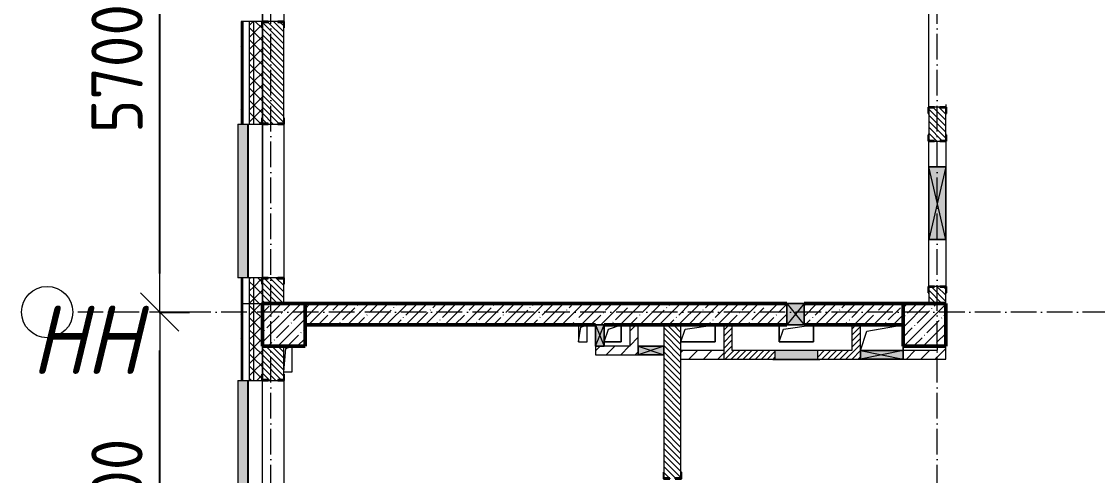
# Model space of a CAD drawing. Header units: millimetres. Extents: x 2294 to 908349, y -83289 to 219220.
# Drawn here: x 2294 to 14888, y 71694 to 77006 of the extents above; entities that cross this region are included whole.
import ezdxf

# ---------------------------------------------------------------- set-up
doc = ezdxf.new("R2010")
doc.units = ezdxf.units.MM
doc.linetypes.add('50_200_ШТРИХ_1Т_ш5_п1_п1_', pattern=[700, 500, -100, 0, -100])
for name, color, linetype, lineweight in [('A-____-____-DIMS', 7, 'Continuous', 9), ('A-DETL-GENF-OTLN', 7, 'Continuous', 9), ('A-FLOR-____-OTLN', 7, 'Continuous', 9), ('A-GENM-____-MCUT', 7, 'Continuous', 25), ('A-GENM-____-OTLN', 7, 'Continuous', 9), ('A-GENM-____-OTLN-1', 7, 'Continuous', 25), ('A-GLAZ-____-OTLN', 7, 'Continuous', 9), ('A-WALL-____-MCUT', 7, 'Continuous', 13), ('A-WALL-____-MCUT-1', 7, 'Continuous', 9), ('A-WALL-____-MCUT-2', 7, 'Continuous', 50), ('A-WALL-____-OTLN', 7, 'Continuous', 9), ('A-WALL-____-PATT-1', 7, 'Continuous', 9), ('A-WALL-FNSH-MCUT-1', 7, 'Continuous', 9), ('I-WALL-____-OTLN', 7, 'Continuous', 9), ('S-COLS-____-MCUT', 7, 'Continuous', 50), ('S-COLS-____-OTLN', 7, 'Continuous', 9), ('S-GRID-____-IDEN', 7, 'Continuous', 9), ('S-GRID-____-OTLN-1', 7, '50_200_ШТРИХ_1Т_ш5_п1_п1_', 9)]:
    doc.layers.add(name, color=color, linetype=linetype, lineweight=lineweight)
doc.layers.add('A-GLAZ-____-OTLN-1', color=7, linetype='Continuous', lineweight=9, true_color=0xc0c0c0)
doc.styles.add('ISOCPEUR_I_9', font='isocpeui.ttf', dxfattribs={"width": 0.9, "height": 250})
doc.styles.add('СПДС', font='isocpeur.ttf', dxfattribs={"width": 0.9})
doc.dimstyles.new('Размера А3', dxfattribs={"dimtxt": 800, "dimasz": 450, "dimexe": 350, "dimexo": 100, "dimgap": 200, "dimtad": 1, "dimdec": 0, "dimrnd": 10, "dimzin": 0, "dimdsep": 46, "dimtxsty": 'СПДС', "dimblk": 'ARROWHEAD_6', "dimcen": 1, "dimclrd": 5, "dimclre": 5, "dimclrt": 5, "dimazin": 0, "dimtfac": 1, "dimtdec": 0, "dimtmove": 2, "dimatfit": 3, "dimfxl": 1, "dimtolj": 1, "dimtzin": 0, "dimarcsym": 0})
pattern_1 = [(135, (7562.787, 6025.276), (-35.35534, -35.35534), [])]
pattern_2 = [(45, (7562.787, 6025.276), (-35.35534, 35.35534), [])]
pattern_3 = [(45, (7562.79, 6025.28), (-84.85281, 84.85281), [])]
pattern_4 = [(45, (7562.79, 6025.28), (-70.71068, 70.71068), []), (135, (7562.79, 6025.28), (-70.71068, -70.71068), [])]
pattern_5 = [(45, (7562.79, 6025.28), (-85.53659, 85.53659), []), (45, (7619.81, 6025.28), (-85.53659, 85.53659), [])]

# ---------------------------------------------------------------- blocks, each defined once
blk = doc.blocks.new('BSC_Колонна _Прямоугольная - 500х500-V22-АР1_План отверстий 2 этажа в осях 1-64_Ю-ЯЯ')
at = {"layer": 'S-COLS-____-OTLN'}
h = blk.add_hatch(dxfattribs=at)
h.set_pattern_fill('FP_31', color=256, style=0, pattern_type=2)
h.set_pattern_definition([(45, (2200, -67431.04), (-114.04925, 114.04925), []), (45, (2314.05, -67431.04), (-114.04925, 114.04925), [201.613, -40.323, 3.353, -36.97])])
h.paths.add_polyline_path([(-250, -250), (250, -250), (250, 250), (-250, 250)], flags=0)
at = {"layer": 'S-COLS-____-MCUT'}
for p, q in [((250, 250), (-250, 250)), ((-250, 250), (-250, -250)), ((250, -250), (250, 250)), ((-250, -250), (250, -250))]:
    blk.add_line(p, q, dxfattribs=at)
blk = doc.blocks.new('BSC_Колонна _Прямоугольная - 500х500-V23-АР1_План отверстий 2 этажа в осях 1-64_Ю-ЯЯ')
at = {"layer": 'S-COLS-____-OTLN'}
h = blk.add_hatch(dxfattribs=at)
h.set_pattern_fill('FP_32', color=256, style=0, pattern_type=2)
h.set_pattern_definition([(45, (-5300, -67431.04), (-114.04925, 114.04925), []), (45, (-5185.95, -67431.04), (-114.04925, 114.04925), [201.613, -40.323, 3.353, -36.97])])
h.paths.add_polyline_path([(-250, -250), (250, -250), (250, 250), (-250, 250)], flags=0)
at = {"layer": 'S-COLS-____-MCUT'}
for p, q in [((250, 250), (-250, 250)), ((-250, 250), (-250, -250)), ((250, -250), (250, 250)), ((-250, -250), (250, -250))]:
    blk.add_line(p, q, dxfattribs=at)
blk = doc.blocks.new('Фахверк_СКБ_Уголок - 250_2700-27497298-АР1_План отверстий 2 этажа в осях 1-64_Ю-ЯЯ')
at = {"layer": 'A-GENM-____-MCUT'}
for p, q in [((200, 181), (125, 181)), ((125, 181), (125, 106)), ((131, 106), (131, 175)), ((131, 175), (200, 175)), ((200, 175), (200, 181)), ((125, 106), (131, 106)), ((131, -6), (125, -6)), ((125, -6), (125, -81)), ((125, -81), (200, -81)), ((131, -75), (131, -6)), ((200, -75), (131, -75)), ((200, -81), (200, -75))]:
    blk.add_line(p, q, dxfattribs=at)
blk = doc.blocks.new('154_Стойка_СКБ_Уголок - СМ-2180_200-28268025-АР1_План отверстий 2 этажа в осях 1-64_Ю-ЯЯ')
at = {"layer": 'A-GENM-____-MCUT'}
for p, q in [((125, 156), (125, 81)), ((200, 156), (125, 156)), ((131, 81), (131, 150)), ((131, 150), (200, 150)), ((200, 150), (200, 156)), ((125, 81), (131, 81)), ((131, 19), (125, 19)), ((125, 19), (125, -56)), ((131, -50), (131, 19)), ((125, -56), (200, -56)), ((200, -50), (131, -50)), ((200, -56), (200, -50))]:
    blk.add_line(p, q, dxfattribs=at)
blk = doc.blocks.new('Фахверк_СКБ_Уголок - 200_3960_зеркало-28268689-АР1_План отверстий 2 этажа в осях 1-64_Ю-ЯЯ')
at = {"layer": 'A-GENM-____-MCUT'}
for p, q in [((200, 156), (125, 156)), ((125, 156), (125, 81)), ((131, 81), (131, 150)), ((131, 150), (200, 150)), ((200, 150), (200, 156)), ((125, 81), (131, 81)), ((131, 19), (125, 19)), ((125, 19), (125, -56)), ((131, -50), (131, 19)), ((125, -56), (200, -56)), ((200, -50), (131, -50)), ((200, -56), (200, -50))]:
    blk.add_line(p, q, dxfattribs=at)
blk = doc.blocks.new('Фахверк_СКБ_Уголок - 200_3960-28268576-АР1_План отверстий 2 этажа в осях 1-64_Ю-ЯЯ')
at = {"layer": 'A-GENM-____-MCUT'}
for p, q in [((200, 156), (125, 156)), ((125, 156), (125, 81)), ((131, 81), (131, 150)), ((131, 150), (200, 150)), ((200, 150), (200, 156)), ((125, 81), (131, 81)), ((131, 19), (125, 19)), ((125, 19), (125, -56)), ((131, -50), (131, 19)), ((125, -56), (200, -56)), ((200, -50), (131, -50)), ((200, -56), (200, -50))]:
    blk.add_line(p, q, dxfattribs=at)
blk = doc.blocks.new('AR_Отверстие прямоугольное _в плите_ - AR_Отверстие прямоугольное _в плите_-30510814-АР1_План отверстий 2 этажа в осях 1-64_Ю-ЯЯ')
at = {"layer": 'A-GENM-____-OTLN'}
for p, q in [((-25, 125), (50, 150)), ((50, -150), (50, 150)), ((-50, -150), (-25, 125)), ((-50, -150), (50, -150))]:
    blk.add_line(p, q, dxfattribs=at)
blk = doc.blocks.new('AR_Отверстие прямоугольное _в плите_ - AR_Отверстие прямоугольное _в плите_-V166-АР1_План отверстий 2 этажа в осях 1-64_Ю-ЯЯ')
at = {"layer": 'A-GENM-____-OTLN'}
for p, q in [((-50, 100), (-50, -100)), ((-50, -100), (-25, 75)), ((-25, 75), (50, 100)), ((50, -100), (50, 100)), ((-50, -100), (50, -100))]:
    blk.add_line(p, q, dxfattribs=at)
blk = doc.blocks.new('AR_Отверстие прямоугольное _в плите_ - AR_Отверстие прямоугольное _в плите_-V187-АР1_План отверстий 2 этажа в осях 1-64_Ю-ЯЯ')
at = {"layer": 'A-GENM-____-OTLN'}
for p, q in [((250, 150), (-250, 150)), ((-175, 75), (250, 150)), ((-250, -150), (-175, 75)), ((250, -150), (250, -100))]:
    blk.add_line(p, q, dxfattribs=at)
blk = doc.blocks.new('AR_Отверстие прямоугольное _в плите_ - AR_Отверстие прямоугольное _в плите_-V192-АР1_План отверстий 2 этажа в осях 1-64_Ю-ЯЯ')
at = {"layer": 'A-GENM-____-OTLN'}
for p, q in [((-100, -100), (-50, 50)), ((-50, 50), (100, 100)), ((100, -100), (100, 100)), ((-100, -100), (100, -100))]:
    blk.add_line(p, q, dxfattribs=at)
blk = doc.blocks.new('AR_Отверстие прямоугольное _в плите_ - AR_Отверстие прямоугольное _в плите_-30459223-АР1_План отверстий 2 этажа в осях 1-64_Ю-ЯЯ')
at = {"layer": 'A-GENM-____-OTLN'}
for p, q in [((-200, -100), (-150, 50)), ((-150, 50), (200, 100)), ((200, -100), (200, 100)), ((-200, -100), (200, -100))]:
    blk.add_line(p, q, dxfattribs=at)
blk = doc.blocks.new('Отлив_СКБ - Отлив витража_120_НВФ-31885689-АР1_План отверстий 2 этажа в осях 1-64_Ю-ЯЯ')
at = {"layer": 'A-GLAZ-____-OTLN-1'}
for points in [[(1800, 2), (1800, 120), (0, 120), (0, 2), (737, 2)], [(1800, 0), (1800, 2), (0, 2), (0, 0), (737, 0)]]:
    blk.add_hatch(color=256, dxfattribs=at).paths.add_polyline_path(points, flags=0)
at = {"layer": 'A-GLAZ-____-OTLN'}
for p, q in [((0, 83), (0, 120)), ((1800, 120), (0, 120)), ((0, 2), (1800, 2)), ((1800, 120), (1800, 83)), ((1800, 0), (0, 0))]:
    blk.add_line(p, q, dxfattribs=at)
blk = doc.blocks.new('AR_Отверстие прямоугольное _в плите_ - AR_Отверстие прямоугольное _в плите_-V202-АР1_План отверстий 2 этажа в осях 1-64_Ю-ЯЯ')
at = {"layer": 'A-GENM-____-OTLN'}
for p, q in [((-200, 100), (-200, -100)), ((-200, -100), (-150, 50)), ((-150, 50), (200, 100)), ((200, -100), (200, 100)), ((-200, -100), (200, -100))]:
    blk.add_line(p, q, dxfattribs=at)
blk = doc.blocks.new('AR_Отверстие прямоугольное _в стене_ - AR_Отверстие прямоугольное _в стене__ВК-32405659-АР1_План отверстий 2 этажа в осях 1-64_Ю-ЯЯ')
at = {"layer": 'A-GLAZ-____-OTLN-1'}
blk.add_hatch(color=256, dxfattribs=at).paths.add_polyline_path([(100, -125), (100, 125), (-100, 125), (-100, -125)], flags=0)
at = {"layer": 'A-DETL-GENF-OTLN'}
for p, q in [((-100, -125), (-100, 125)), ((-100, 125), (100, 125)), ((100, 125), (-100, -125)), ((-100, 125), (100, -125)), ((100, 125), (-100, 125)), ((-100, 125), (-100, -125)), ((100, 125), (100, -125)), ((100, -125), (100, 125)), ((100, -125), (-100, -125)), ((-100, -125), (100, -125))]:
    blk.add_line(p, q, dxfattribs=at)
blk = doc.blocks.new('AR_Отверстие Ниша - Лючок-32406216-АР1_План отверстий 2 этажа в осях 1-64_Ю-ЯЯ')
at = {"layer": 'A-GLAZ-____-OTLN'}
blk.add_hatch(color=256, dxfattribs=at).paths.add_polyline_path([(250, -50), (250, 50), (-250, 50), (-250, -50)], flags=0)
for p, q in [((250, 50), (-250, 50)), ((-250, 50), (-250, -50)), ((250, -50), (250, 50)), ((-250, -50), (250, -50))]:
    blk.add_line(p, q, dxfattribs=at)
blk = doc.blocks.new('Л_Общий_Лючок - Лючок-29683801-АР1_План отверстий 2 этажа в осях 1-64_Ю-ЯЯ')
at = {"layer": 'A-GLAZ-____-OTLN-1'}
blk.add_hatch(color=256, dxfattribs=at).paths.add_polyline_path([(-24, 0), (524, 0), (524, 6), (-24, 6)], flags=0)
at = {"layer": 'A-GLAZ-____-OTLN'}
for p, q in [((524, 6), (-24, 6)), ((-24, 6), (-24, 0)), ((524, 6), (524, 0))]:
    blk.add_line(p, q, dxfattribs=at)
blk = doc.blocks.new('AR_Отверстие прямоугольное _в стене__БезПР - AR_Отверстие прямоугольное _в стене__БезПР-36788609-АР1_План отверстий 2 этажа в осях 1-64_Ю-ЯЯ')
at = {"layer": 'A-GLAZ-____-OTLN'}
blk.add_hatch(color=256, dxfattribs=at).paths.add_polyline_path([(-125, -50), (125, -50), (125, 50), (-125, 50)], flags=0)
at = {"layer": 'A-DETL-GENF-OTLN'}
for p, q in [((-125, -50), (-125, 50)), ((-125, 50), (125, 50)), ((125, 50), (-125, -50)), ((-125, 50), (125, -50)), ((125, 50), (-125, 50)), ((-125, 50), (-125, -50)), ((125, 50), (125, -50)), ((125, -50), (125, 50)), ((125, -50), (-125, -50)), ((-125, -50), (125, -50))]:
    blk.add_line(p, q, dxfattribs=at)
blk = doc.blocks.new('AR_Отверстие прямоугольное _в стене__БезПР - AR_Отверстие прямоугольное _в стене__БезПР-36428157-АР1_План отверстий 2 этажа в осях 1-64_Ю-ЯЯ')
at = {"layer": 'A-GLAZ-____-OTLN'}
blk.add_hatch(color=256, dxfattribs=at).paths.add_polyline_path([(150, -50), (150, 50), (-150, 50), (-150, -50)], flags=0)
at = {"layer": 'A-DETL-GENF-OTLN'}
for p, q in [((-150, -50), (-150, 50)), ((-150, 50), (150, 50)), ((150, 50), (-150, -50)), ((-150, 50), (150, -50)), ((150, 50), (-150, 50)), ((-150, 50), (-150, -50)), ((150, 50), (150, -50)), ((150, -50), (150, 50)), ((150, -50), (-150, -50)), ((-150, -50), (150, -50))]:
    blk.add_line(p, q, dxfattribs=at)
at = {"layer": 'A-GLAZ-____-OTLN'}
blk.add_line((150, 50), (-150, 50), dxfattribs=at)
blk = doc.blocks.new('AR_Отверстие прямоугольное _в стене_ - AR_Отверстие прямоугольное _в стене__ОВ-36798040-АР1_План отверстий 2 этажа в осях 1-64_Ю-ЯЯ')
at = {"layer": 'A-GLAZ-____-OTLN'}
blk.add_hatch(color=256, dxfattribs=at).paths.add_polyline_path([(425, -100), (425, 100), (-425, 100), (-425, -100)], flags=0)
at = {"layer": 'A-DETL-GENF-OTLN'}
for p, q in [((-425, -100), (-425, 100)), ((-425, 100), (425, 100)), ((425, 100), (-425, -100)), ((-425, 100), (425, -100)), ((425, 100), (-425, 100)), ((-425, 100), (-425, -100)), ((425, 100), (425, -100)), ((425, -100), (425, 100)), ((425, -100), (-425, -100)), ((-425, -100), (425, -100))]:
    blk.add_line(p, q, dxfattribs=at)
blk = doc.blocks.new('AR_Отверстие прямоугольное _в стене__БезПР - AR_Отверстие прямоугольное _в стене__БезПР-36788837-АР1_План отверстий 2 этажа в осях 1-64_Ю-ЯЯ')
at = {"layer": 'A-GLAZ-____-OTLN'}
blk.add_hatch(color=256, dxfattribs=at).paths.add_polyline_path([(250, -50), (250, 50), (-250, 50), (-250, -50)], flags=0)
at = {"layer": 'A-DETL-GENF-OTLN'}
for p, q in [((-250, -50), (-250, 50)), ((-250, 50), (250, 50)), ((250, 50), (-250, -50)), ((-250, 50), (250, -50)), ((250, 50), (-250, 50)), ((-250, 50), (-250, -50)), ((250, 50), (250, -50)), ((250, -50), (250, 50)), ((250, -50), (-250, -50)), ((-250, -50), (250, -50))]:
    blk.add_line(p, q, dxfattribs=at)
at = {"layer": 'A-GLAZ-____-OTLN'}
blk.add_line((250, 50), (-250, 50), dxfattribs=at)
blk = doc.blocks.new('2floor')
at = {"layer": 'A-WALL-____-PATT-1'}
h = blk.add_hatch(dxfattribs=at)
h.set_pattern_fill('FP_1', color=256, style=0, pattern_type=2)
h.set_pattern_definition(pattern_4)
h.paths.add_polyline_path([(5013, 73706), (5013, 74006), (4963, 74006), (4963, 73706)], flags=0)
h.paths.add_polyline_path([(5013, 75806), (5013, 77006), (4963, 77006), (4963, 75806)], flags=0)
h.paths.add_polyline_path([(5013, 78806), (5013, 79056), (4963, 79056), (4963, 78806)], flags=0)
h = blk.add_hatch(dxfattribs=at)
h.set_pattern_fill('FP_1', color=256, style=0, pattern_type=2)
h.set_pattern_definition(pattern_4)
h.paths.add_polyline_path([(5013, 73706), (5113, 73706), (5113, 73931), (5107, 73931), (5107, 74006), (5013, 74006), (5013, 73744)], flags=0)
h.paths.add_polyline_path([(5107, 75806), (5107, 75881), (5113, 75881), (5113, 76931), (5107, 76931), (5107, 77006), (5013, 77006), (5013, 75806)], flags=0)
h.paths.add_polyline_path([(5107, 78806), (5107, 78881), (5113, 78881), (5113, 79056), (5013, 79056), (5013, 78806)], flags=0)
h = blk.add_hatch(dxfattribs=at)
h.set_pattern_fill('FP_6', color=256, style=0, pattern_type=2)
h.set_pattern_definition(pattern_1)
h.paths.add_polyline_path([(5363, 73706), (5363, 74000), (5294, 74000), (5294, 74006), (5182, 74006), (5182, 74000), (5113, 74000), (5113, 73706)], flags=0)
h.paths.add_polyline_path([(5294, 75806), (5294, 75812), (5363, 75812), (5363, 77000), (5294, 77000), (5294, 77006), (5182, 77006), (5182, 77000), (5113, 77000), (5113, 75812), (5182, 75812), (5182, 75806)], flags=0)
h.paths.add_polyline_path([(5182, 78806), (5294, 78806), (5294, 78812), (5363, 78812), (5363, 79056), (5113, 79056), (5113, 78812), (5182, 78812)], flags=0)
h = blk.add_hatch(dxfattribs=at)
h.set_pattern_fill('FP_6', color=256, style=0, pattern_type=2)
h.set_pattern_definition(pattern_1)
h.paths.add_polyline_path([(13113, 73706), (13113, 73900), (13044, 73900), (13044, 73906), (12982, 73906), (12982, 73900), (12913, 73900), (12913, 73706), (13107, 73706)], flags=0)
h.paths.add_polyline_path([(12982, 75606), (13044, 75606), (13044, 75612), (13113, 75612), (13113, 76000), (13044, 76000), (13044, 76006), (12982, 76006), (12982, 76000), (12913, 76000), (12913, 75612), (12982, 75612)], flags=0)
h.paths.add_polyline_path([(13044, 77806), (13044, 77812), (13113, 77812), (13113, 79056), (12913, 79056), (12913, 77812), (12982, 77812), (12982, 77806)], flags=0)
h = blk.add_hatch(dxfattribs=at)
h.set_pattern_fill('FP_3', color=256, style=0, pattern_type=2)
h.set_pattern_definition(pattern_5)
h.paths.add_polyline_path([(4863, 73876), (4883, 73876), (4883, 74006), (4863, 74006)], flags=0)
h.paths.add_polyline_path([(4883, 75806), (4883, 77006), (4863, 77006), (4863, 75806)], flags=0)
h.paths.add_polyline_path([(4883, 78806), (4883, 78886), (4863, 78886), (4863, 78806)], flags=0)
h = blk.add_hatch(dxfattribs=at)
h.set_pattern_fill('FP_3', color=256, style=0, pattern_type=2)
h.set_pattern_definition(pattern_5)
h.paths.add_polyline_path([(4863, 60956), (4883, 60956), (4883, 62206), (4863, 62206), (4863, 61635)], flags=0)
h.paths.add_polyline_path([(4883, 64006), (4883, 65206), (4863, 65206), (4863, 64006)], flags=0)
h.paths.add_polyline_path([(4883, 67006), (4883, 68056), (4863, 68056), (4863, 67006)], flags=0)
h.paths.add_polyline_path([(4883, 69856), (4883, 71006), (4863, 71006), (4863, 69856)], flags=0)
h.paths.add_polyline_path([(4883, 72806), (4883, 73876), (4863, 73876), (4863, 72806)], flags=0)
h = blk.add_hatch(dxfattribs=at)
h.set_pattern_fill('FP_1', color=256, style=0, pattern_type=2)
h.set_pattern_definition(pattern_4)
h.paths.add_polyline_path([(4963, 61056), (5013, 61056), (5013, 62206), (4963, 62206), (4963, 61635)], flags=0)
h.paths.add_polyline_path([(4963, 64006), (5013, 64006), (5013, 65206), (4963, 65206), (4963, 64864)], flags=0)
h.paths.add_polyline_path([(4963, 67006), (5013, 67006), (5013, 68056), (4963, 68056)], flags=0)
h.paths.add_polyline_path([(5013, 69856), (5013, 71006), (4963, 71006), (4963, 69856)], flags=0)
h.paths.add_polyline_path([(4963, 72806), (5013, 72806), (5013, 73706), (4963, 73706), (4963, 72936)], flags=0)
h = blk.add_hatch(dxfattribs=at)
h.set_pattern_fill('FP_1', color=256, style=0, pattern_type=2)
h.set_pattern_definition(pattern_4)
h.paths.add_polyline_path([(5013, 61106), (5113, 61106), (5113, 62131), (5107, 62131), (5107, 62206), (5013, 62206), (5013, 61635)], flags=0)
h.paths.add_polyline_path([(5113, 64706), (5113, 65206), (5013, 65206), (5013, 64706)], flags=0)
h.paths.add_polyline_path([(5107, 64006), (5107, 64081), (5113, 64081), (5113, 64706), (5013, 64706), (5013, 64006)], flags=0)
h.paths.add_polyline_path([(5107, 67006), (5107, 67081), (5113, 67081), (5113, 68056), (5013, 68056), (5013, 67006)], flags=0)
h.paths.add_polyline_path([(5107, 69856), (5107, 69931), (5113, 69931), (5113, 70931), (5107, 70931), (5107, 71006), (5013, 71006), (5013, 69856)], flags=0)
h.paths.add_polyline_path([(5013, 72806), (5107, 72806), (5107, 72881), (5113, 72881), (5113, 73706), (5013, 73706), (5013, 72936)], flags=0)
h = blk.add_hatch(dxfattribs=at)
h.set_pattern_fill('FP_13', color=256, style=0, pattern_type=2)
h.set_pattern_definition([(45, (7562.79, 6025.28), (-114.04925, 114.04925), []), (45, (7676.84, 6025.28), (-114.04925, 114.04925), [201.612, -40.322, 3.353, -36.97])])
h.paths.add_polyline_path([(12613, 73456), (12613, 73706), (11453, 73706), (11453, 73456)], flags=0)
h.paths.add_polyline_path([(11253, 73456), (11253, 73706), (5613, 73706), (5613, 73456), (11083, 73456)], flags=0)
h = blk.add_hatch(dxfattribs=at)
h.set_pattern_fill('FP_4', color=256, style=0, pattern_type=2)
h.set_pattern_definition(pattern_3)
h.paths.add_polyline_path([(9513, 73206), (9513, 73456), (9413, 73456), (9413, 73206)], flags=0)
h = blk.add_hatch(dxfattribs=at)
h.set_pattern_fill('FP_6', color=256, style=0, pattern_type=2)
h.set_pattern_definition(pattern_1)
h.paths.add_polyline_path([(10013, 68056), (10013, 70500), (9944, 70500), (9944, 70506), (9882, 70506), (9882, 70500), (9813, 70500), (9813, 68056)], flags=0)
h.paths.add_polyline_path([(9944, 71656), (9944, 71662), (10013, 71662), (10013, 73456), (9813, 73456), (9813, 71662), (9882, 71662), (9882, 71656)], flags=0)
h = blk.add_hatch(dxfattribs=at)
h.set_pattern_fill('FP_5', color=256, style=0, pattern_type=2)
h.set_pattern_definition(pattern_2)
h.paths.add_polyline_path([(10613, 73156), (10613, 73456), (10513, 73456), (10513, 73156)], flags=0)
h = blk.add_hatch(dxfattribs=at)
h.set_pattern_fill('FP_5', color=256, style=0, pattern_type=2)
h.set_pattern_definition(pattern_2)
h.paths.add_polyline_path([(12113, 73156), (12113, 73456), (12013, 73456), (12013, 73156)], flags=0)
h = blk.add_hatch(dxfattribs=at)
h.set_pattern_fill('FP_6', color=256, style=0, pattern_type=2)
h.set_pattern_definition(pattern_1)
h.paths.add_polyline_path([(5182, 69856), (5294, 69856), (5294, 69862), (5363, 69862), (5363, 71000), (5294, 71000), (5294, 71006), (5182, 71006), (5182, 71000), (5113, 71000), (5113, 69862), (5182, 69862)], flags=0)
h.paths.add_polyline_path([(5294, 72806), (5294, 72812), (5363, 72812), (5363, 73206), (5113, 73206), (5113, 72812), (5182, 72812), (5182, 72806)], flags=0)
h = blk.add_hatch(dxfattribs=at)
h.set_pattern_fill('FP_4', color=256, style=0, pattern_type=2)
h.set_pattern_definition(pattern_3)
h.paths.add_polyline_path([(9113, 73106), (9113, 73206), (9013, 73206), (9013, 73106)], flags=0)
h = blk.add_hatch(dxfattribs=at)
h.set_pattern_fill('FP_4', color=256, style=0, pattern_type=2)
h.set_pattern_definition(pattern_3)
h.paths.add_polyline_path([(9513, 73106), (9513, 73206), (9113, 73206), (9113, 73106), (9315, 73106)], flags=0)
h = blk.add_hatch(dxfattribs=at)
h.set_pattern_fill('FP_4', color=256, style=0, pattern_type=2)
h.set_pattern_definition(pattern_3)
h.paths.add_polyline_path([(13113, 73056), (13113, 73206), (13013, 73206), (13013, 73056)], flags=0)
h = blk.add_hatch(dxfattribs=at)
h.set_pattern_fill('FP_4', color=256, style=0, pattern_type=2)
h.set_pattern_definition(pattern_3)
h.paths.add_polyline_path([(10513, 73056), (10513, 73156), (10013, 73156), (10013, 73056)], flags=0)
h = blk.add_hatch(dxfattribs=at)
h.set_pattern_fill('FP_5', color=256, style=0, pattern_type=2)
h.set_pattern_definition(pattern_2)
h.paths.add_polyline_path([(11083, 73056), (11113, 73056), (11113, 73156), (10513, 73156), (10513, 73056)], flags=0)
h.paths.add_polyline_path([(11613, 73056), (12113, 73056), (12113, 73156), (11613, 73156), (11613, 73090)], flags=0)
h = blk.add_hatch(dxfattribs=at)
h.set_pattern_fill('FP_4', color=256, style=0, pattern_type=2)
h.set_pattern_definition(pattern_3)
h.paths.add_polyline_path([(12613, 73056), (13013, 73056), (13013, 73156), (12613, 73156)], flags=0)
at = {"layer": 'A-FLOR-____-OTLN'}
for p, q in [((9313, 73456), (9313, 73256)), ((10413, 73456), (10413, 73256)), ((11163, 73256), (11163, 73456)), ((11563, 73456), (11563, 73256)), ((12113, 73456), (12613, 73456)), ((9313, 73256), (9113, 73256)), ((10413, 73256), (10013, 73256)), ((11563, 73256), (11163, 73256)), ((12613, 73206), (12613, 73156))]:
    blk.add_line(p, q, dxfattribs=at)
at = {"layer": 'A-WALL-____-MCUT'}
for p, q in [((5107, 77006), (4883, 77006)), ((4883, 77006), (4883, 75806)), ((4883, 75806), (4883, 77006)), ((5294, 77006), (5182, 77006)), ((5363, 75881), (5363, 76931)), ((13044, 76006), (12982, 76006)), ((12913, 75931), (12913, 75681)), ((13113, 75681), (13113, 75931)), ((4883, 75806), (5107, 75806)), ((5182, 75806), (5294, 75806)), ((12982, 75606), (13044, 75606)), ((5107, 74006), (4883, 74006)), ((4883, 73876), (4883, 74006)), ((4883, 72806), (4883, 74006)), ((5294, 74006), (5182, 74006)), ((5363, 73706), (5363, 73931)), ((12913, 73831), (12913, 73706)), ((13044, 73906), (12982, 73906)), ((13113, 73706), (13113, 73831)), ((4883, 73706), (5113, 73706)), ((9813, 73456), (9813, 73206)), ((10013, 71731), (10013, 73456)), ((5363, 72881), (5363, 73206)), ((9813, 73106), (9813, 71731)), ((4883, 72806), (5107, 72806)), ((5182, 72806), (5294, 72806))]:
    blk.add_line(p, q, dxfattribs=at)
at = {"layer": 'A-WALL-____-MCUT-1'}
for p, q in [((4963, 75806), (4963, 77006)), ((5013, 75806), (5013, 77006)), ((5113, 76931), (5113, 75881)), ((5113, 75881), (5113, 76931)), ((4963, 72806), (4963, 74006)), ((5013, 72806), (5013, 74006)), ((5113, 73931), (5113, 73706)), ((5113, 73706), (5113, 73931)), ((5113, 73206), (5113, 72881)), ((5113, 72881), (5113, 73206))]:
    blk.add_line(p, q, dxfattribs=at)
at = {"layer": 'A-WALL-____-MCUT-2'}
for p, q in [((11253, 73706), (5613, 73706)), ((12613, 73706), (11453, 73706)), ((5613, 73456), (9013, 73456)), ((9113, 73456), (11253, 73456)), ((11453, 73456), (12613, 73456))]:
    blk.add_line(p, q, dxfattribs=at)
at = {"layer": 'A-WALL-____-OTLN'}
for p, q in [((5113, 77006), (5113, 78806)), ((5113, 78806), (5113, 77006)), ((5363, 78806), (5363, 77006)), ((5113, 74006), (5113, 75806)), ((5113, 75806), (5113, 74006)), ((5363, 75806), (5363, 74006)), ((5113, 71006), (5113, 72806)), ((5363, 72806), (5363, 71006))]:
    blk.add_line(p, q, dxfattribs=at)
at = {"layer": 'A-WALL-FNSH-MCUT-1'}
for p, q in [((4863, 77006), (4863, 75806)), ((4883, 77006), (4863, 77006)), ((4863, 75806), (4883, 75806)), ((4863, 74006), (4863, 73876)), ((4883, 74006), (4863, 74006)), ((4863, 73876), (4863, 72806)), ((9413, 73456), (9413, 73206)), ((9513, 73206), (9513, 73456)), ((10513, 73456), (10513, 73056)), ((10613, 73156), (10613, 73456)), ((12013, 73456), (12013, 73156)), ((12113, 73156), (12113, 73456)), ((9013, 73206), (9013, 73106)), ((9413, 73206), (9113, 73206)), ((13013, 73206), (13013, 73156)), ((13113, 73056), (13113, 73206)), ((9013, 73106), (9513, 73106)), ((10513, 73156), (10013, 73156)), ((10013, 73056), (11113, 73056)), ((11113, 73156), (10613, 73156)), ((12013, 73156), (11613, 73156)), ((11613, 73056), (12113, 73056)), ((13013, 73156), (12613, 73156)), ((12613, 73056), (13113, 73056)), ((4863, 72806), (4883, 72806))]:
    blk.add_line(p, q, dxfattribs=at)
at = {"layer": 'I-WALL-____-OTLN'}
for p, q in [((12913, 76006), (12913, 77806)), ((13113, 76036), (13113, 76006)), ((12913, 75306), (12913, 75606)), ((13113, 75606), (13113, 75306)), ((12913, 73906), (12913, 74456)), ((13113, 74456), (13113, 73906))]:
    blk.add_line(p, q, dxfattribs=at)
at = {"layer": 'A-GENM-____-OTLN'}
for name, p in [('AR_Отверстие прямоугольное _в плите_ - AR_Отверстие прямоугольное _в плите_-V166-АР1_План отверстий 2 этажа в осях 1-64_Ю-ЯЯ', (8864, 73356)), ('AR_Отверстие прямоугольное _в плите_ - AR_Отверстие прямоугольное _в плите_-V192-АР1_План отверстий 2 этажа в осях 1-64_Ю-ЯЯ', (9213, 73356)), ('AR_Отверстие прямоугольное _в плите_ - AR_Отверстие прямоугольное _в плите_-30459223-АР1_План отверстий 2 этажа в осях 1-64_Ю-ЯЯ', (10213, 73356)), ('AR_Отверстие прямоугольное _в плите_ - AR_Отверстие прямоугольное _в плите_-V202-АР1_План отверстий 2 этажа в осях 1-64_Ю-ЯЯ', (11363, 73356)), ('AR_Отверстие прямоугольное _в плите_ - AR_Отверстие прямоугольное _в плите_-V187-АР1_План отверстий 2 этажа в осях 1-64_Ю-ЯЯ', (12363, 73306)), ('AR_Отверстие прямоугольное _в плите_ - AR_Отверстие прямоугольное _в плите_-30510814-АР1_План отверстий 2 этажа в осях 1-64_Ю-ЯЯ', (5413, 73056))]:
    blk.add_blockref(name, p, dxfattribs=at)
at = {"layer": 'A-GENM-____-OTLN-1'}
for name, p, rotation in [('Фахверк_СКБ_Уголок - 250_2700-27497298-АР1_План отверстий 2 этажа в осях 1-64_Ю-ЯЯ', (5188, 77131), 269.9999999999999), ('Фахверк_СКБ_Уголок - 200_3960_зеркало-28268689-АР1_План отверстий 2 этажа в осях 1-64_Ю-ЯЯ', (12963, 76131), 269.9999999999999), ('Фахверк_СКБ_Уголок - 250_2700-27497298-АР1_План отверстий 2 этажа в осях 1-64_Ю-ЯЯ', (5288, 75681), 89.99999999999991), ('Фахверк_СКБ_Уголок - 200_3960-28268576-АР1_План отверстий 2 этажа в осях 1-64_Ю-ЯЯ', (13063, 75481), 89.99999999999991), ('Фахверк_СКБ_Уголок - 250_2700-27497298-АР1_План отверстий 2 этажа в осях 1-64_Ю-ЯЯ', (5188, 74131), 269.9999999999999), ('Фахверк_СКБ_Уголок - 200_3960_зеркало-28268689-АР1_План отверстий 2 этажа в осях 1-64_Ю-ЯЯ', (12963, 74031), 269.9999999999999), ('Фахверк_СКБ_Уголок - 250_2700-27497298-АР1_План отверстий 2 этажа в осях 1-64_Ю-ЯЯ', (5288, 72681), 89.99999999999991), ('154_Стойка_СКБ_Уголок - СМ-2180_200-28268025-АР1_План отверстий 2 этажа в осях 1-64_Ю-ЯЯ', (9963, 71531), 89.99999999999991)]:
    blk.add_blockref(name, p, dxfattribs=dict(at, rotation=rotation))
at = {"layer": 'A-GLAZ-____-OTLN'}
for name, p, rotation in [('Отлив_СКБ - Отлив витража_120_НВФ-31885689-АР1_План отверстий 2 этажа в осях 1-64_Ю-ЯЯ', (4946, 74006), 90), ('AR_Отверстие прямоугольное _в стене_ - AR_Отверстие прямоугольное _в стене__ОВ-36798040-АР1_План отверстий 2 этажа в осях 1-64_Ю-ЯЯ', (13013, 74881), 269.9999999999999), ('AR_Отверстие прямоугольное _в стене__БезПР - AR_Отверстие прямоугольное _в стене__БезПР-36788609-АР1_План отверстий 2 этажа в осях 1-64_Ю-ЯЯ', (9063, 73331), 89.9999999999999), ('Л_Общий_Лючок - Лючок-29683801-АР1_План отверстий 2 этажа в осях 1-64_Ю-ЯЯ', (11613, 73056), 180), ('Отлив_СКБ - Отлив витража_120_НВФ-31885689-АР1_План отверстий 2 этажа в осях 1-64_Ю-ЯЯ', (4946, 71006), 90)]:
    blk.add_blockref(name, p, dxfattribs=dict(at, rotation=rotation))
for name, p in [('AR_Отверстие прямоугольное _в стене_ - AR_Отверстие прямоугольное _в стене__ВК-32405659-АР1_План отверстий 2 этажа в осях 1-64_Ю-ЯЯ', (11353, 73581)), ('AR_Отверстие прямоугольное _в стене__БезПР - AR_Отверстие прямоугольное _в стене__БезПР-36428157-АР1_План отверстий 2 этажа в осях 1-64_Ю-ЯЯ', (9663, 73156)), ('AR_Отверстие Ниша - Лючок-32406216-АР1_План отверстий 2 этажа в осях 1-64_Ю-ЯЯ', (11363, 73106)), ('AR_Отверстие прямоугольное _в стене__БезПР - AR_Отверстие прямоугольное _в стене__БезПР-36788837-АР1_План отверстий 2 этажа в осях 1-64_Ю-ЯЯ', (12363, 73106))]:
    blk.add_blockref(name, p, dxfattribs=at)
at = {"layer": 'S-COLS-____-OTLN'}
for name, p in [('BSC_Колонна _Прямоугольная - 500х500-V22-АР1_План отверстий 2 этажа в осях 1-64_Ю-ЯЯ', (5363, 73456)), ('BSC_Колонна _Прямоугольная - 500х500-V23-АР1_План отверстий 2 этажа в осях 1-64_Ю-ЯЯ', (12863, 73456))]:
    blk.add_blockref(name, p, dxfattribs=at)
blk = doc.blocks.new('Ось сетки - Круг_Ø6_00__ISO-2_5_0_9K_-25732049-АР1_План отверстий 3 этажа в осях 1-64_Ю-ЯЯ')
at = {"layer": 'S-GRID-____-IDEN'}
blk.add_circle((0, 0), 3, dxfattribs=at)
blk = doc.blocks.new('ARROWHEAD_6')
at = {"color": 0, "linetype": 'Continuous'}
for p, q in [((-0.5, -0.5), (0.5, 0.5)), ((0, 0), (-1, 0))]:
    blk.add_line(p, q, dxfattribs=at)
blk = doc.blocks.new('*D2745')
at = {"layer": 'A-____-____-DIMS', "color": 0, "lineweight": -2, "transparency": 16777216}
for p, q in [((161926, 73606), (162282, 73606)), ((161932, 69556), (161932, 73156)), ((161926, 69106), (162282, 69106))]:
    blk.add_line(p, q, dxfattribs=at)
at = {"layer": 'Defpoints', "color": 0, "transparency": 16777216}
for p in [(161826, 73606), (161932, 73606), (161826, 69106)]:
    blk.add_point(p, dxfattribs=at)
at = {"layer": 'A-____-____-DIMS', "color": 0, "lineweight": -2, "transparency": 16777216, "xscale": 450, "yscale": 450, "zscale": 450}
for p, rotation in [((161932, 73606), 90), ((161932, 69106), 270)]:
    blk.add_blockref('ARROWHEAD_6', p, dxfattribs=dict(at, rotation=rotation))
at = {"layer": 'A-____-____-DIMS', "color": 0, "transparency": 16777216, "insert": (161432, 71356), "char_height": 600, "attachment_point": 5, "rotation": 90, "style": 'СПДС'}
blk.add_mtext('\\A1;4500', dxfattribs=at)
blk = doc.blocks.new('*D2746')
at = {"layer": 'A-____-____-DIMS', "color": 0, "lineweight": -2, "transparency": 16777216}
for p, q in [((161926, 79306), (162282, 79306)), ((161932, 74056), (161932, 78856)), ((161926, 73606), (162282, 73606))]:
    blk.add_line(p, q, dxfattribs=at)
at = {"layer": 'Defpoints', "color": 0, "transparency": 16777216}
for p in [(161826, 79306), (161932, 79306), (161826, 73606)]:
    blk.add_point(p, dxfattribs=at)
at = {"layer": 'A-____-____-DIMS', "color": 0, "lineweight": -2, "transparency": 16777216, "xscale": 450, "yscale": 450, "zscale": 450}
for p, rotation in [((161932, 79306), 90), ((161932, 73606), 270)]:
    blk.add_blockref('ARROWHEAD_6', p, dxfattribs=dict(at, rotation=rotation))
at = {"layer": 'A-____-____-DIMS', "color": 0, "transparency": 16777216, "insert": (161432, 76456), "char_height": 600, "attachment_point": 5, "rotation": 90, "style": 'СПДС'}
blk.add_mtext('\\A1;5700', dxfattribs=at)
blk = doc.blocks.new('3osi')
at = {"layer": 'S-GRID-____-OTLN-1', "color": 251, "ltscale": 0.6, "true_color": 0x636466}
for p, q in [((163233.5, 58916.9), (163233.5, 96918.1)), ((171033.5, 58916.9), (171033.5, 96918.1)), ((269657.9, 73606.3), (160914.7, 73606.3))]:
    blk.add_line(p, q, dxfattribs=at)
at = {"layer": 'S-GRID-____-IDEN', "xscale": 99.99999999999993, "yscale": 99.99999999999993, "zscale": 99.99999999999993, "rotation": 89.9999999999998}
blk.add_blockref('Ось сетки - Круг_Ø6_00__ISO-2_5_0_9K_-25732049-АР1_План отверстий 3 этажа в осях 1-64_Ю-ЯЯ', (160614.7, 73606.3), dxfattribs=at)
at = {"layer": 'S-GRID-____-IDEN', "insert": (160429.7, 73682.4), "char_height": 800, "width": 447.342, "attachment_point": 1, "style": 'ISOCPEUR_I_9'}
blk.add_mtext('НН', dxfattribs=at)
at = {"layer": 'A-____-____-DIMS'}
for base, p1, p2, picture, middle in [((161932.1, 79306.3), (161826, 73606.3), (161826, 79306.3), '*D2746', (161432.1, 76456.3)), ((161932.1, 73606.3), (161826, 69106.3), (161826, 73606.3), '*D2745', (161432.1, 71356.3))]:
    dim = blk.add_linear_dim(base=base, p1=p1, p2=p2, angle=90, dimstyle='Размера А3', override={"dimtxt": 600, "dimclrd": 0, "dimclre": 0, "dimclrt": 0}, dxfattribs=at)
    dim.commit()
    dim.dimension.update_dxf_attribs({"geometry": picture, "text_midpoint": middle})

msp = doc.modelspace()

# ---------------------------------------------------------------- block references
for name, p in [('3osi', (-158020.7, 0)), ('2floor', (0, 0))]:
    msp.add_blockref(name, p)

doc.saveas('drawing.dxf')
